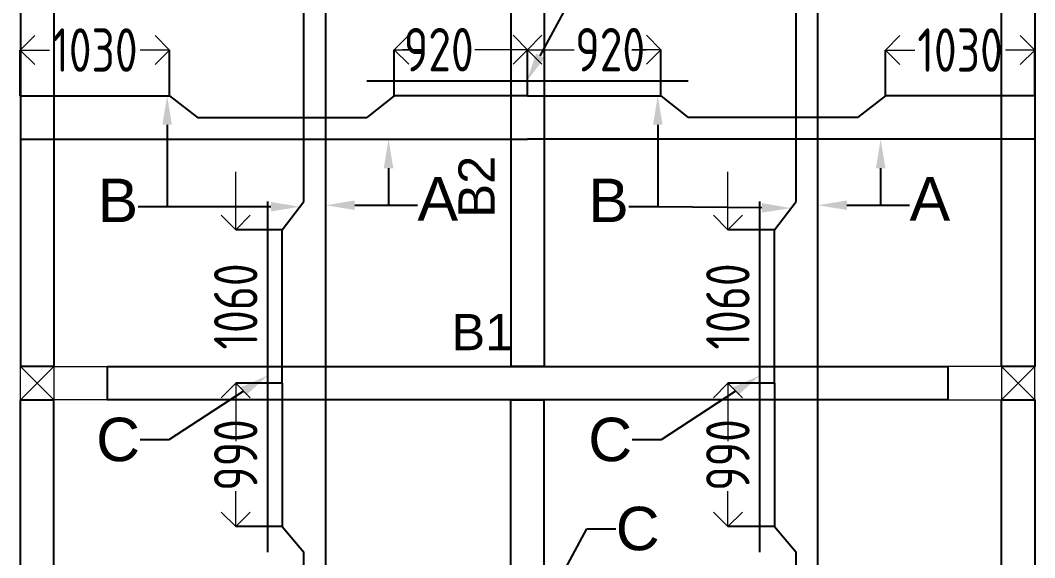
# Model space of a CAD drawing. Header units: inches. Extents: x -605 to 2991212, y -2872845 to 0.
# Drawn here: x 2827414 to 2834414, y -2283515 to -2279805 of the extents above; entities that cross this region are included whole.
import ezdxf
from ezdxf import colors
from ezdxf.entities.mleader import LeaderData, LeaderLine
from ezdxf.enums import TextEntityAlignment as Align
from ezdxf.math import Vec2, Vec3

# ---------------------------------------------------------------- set-up
doc = ezdxf.new("R2010")
doc.units = ezdxf.units.IN
doc.header["$LTSCALE"] = 600
doc.header["$MEASUREMENT"] = 0
for name, color, linetype, lineweight in [('rDIMension', 1, 'Continuous', 18), ('rRCC 2', 40, 'Continuous', 15), ('rREINF 1', 1, 'Continuous', 25)]:
    doc.layers.add(name, color=color, linetype=linetype, lineweight=lineweight)
doc.styles.add('DIM', font='geniso.shx', dxfattribs={"width": 0.85})
doc.styles.get("Standard").update_dxf_attribs({"font": 'arial.ttf'})
doc.dimstyles.new('ST-100', dxfattribs={"dimscale": 100, "dimtxt": 2.5, "dimasz": 2, "dimexe": 0.18, "dimexo": 0.0625, "dimgap": 0.2, "dimtad": 0, "dimdec": 0, "dimzin": 0, "dimdsep": 46, "dimtxsty": 'DIM', "dimblk": 'OPEN90', "dimcen": 0.09, "dimclrd": 256, "dimclrt": 7, "dimadec": 0, "dimazin": 0, "dimtfac": 1, "dimtdec": 0, "dimtofl": 0, "dimtmove": 0, "dimatfit": 3, "dimldrblk": 'OPEN90', "dimfxl": 1, "dimtolj": 1, "dimtzin": 0, "dimlwd": -1, "dimarcsym": 0})

# ---------------------------------------------------------------- blocks, each defined once
blk = doc.blocks.new('_Open90')
at = {"color": 0, "linetype": 'ByBlock', "lineweight": -2}
for p, q in [((-0.5, 0.5), (0, 0)), ((0, 0), (-1, 0)), ((0, 0), (-0.5, -0.5))]:
    blk.add_line(p, q, dxfattribs=at)
blk = doc.blocks.new('*D1294')
at = {"layer": 'Defpoints', "color": 0, "linetype": 'ByBlock'}
for p in [(2828444.5, -2280010.8), (2827414.5, -2280326.6), (2828444.5, -2280326.6)]:
    blk.add_point(p, dxfattribs=at)
at = {"layer": 'rDIMension', "color": 0, "linetype": 'ByBlock', "lineweight": -2}
for p, q in [((2827414.5, -2280326.6), (2827414.5, -2280010.8)), ((2828444.5, -2280326.6), (2828444.5, -2280010.8))]:
    blk.add_line(p, q, dxfattribs=at)
at = {"layer": 'rDIMension'}
for p, q in [((2827614.5, -2280010.8), (2827616.1, -2280010.8)), ((2828244.5, -2280010.8), (2828242.8, -2280010.8))]:
    blk.add_line(p, q, dxfattribs=at)
at = {"layer": 'rDIMension', "linetype": 'ByBlock', "xscale": 200, "yscale": 200, "zscale": 200, "rotation": 180}
blk.add_blockref('_Open90', (2827414.5, -2280010.8), dxfattribs=at)
at = {"layer": 'rDIMension', "linetype": 'ByBlock', "xscale": 200, "yscale": 200, "zscale": 200}
blk.add_blockref('_Open90', (2828444.5, -2280010.8), dxfattribs=at)
at = {"layer": 'rDIMension', "color": 7, "linetype": 'ByBlock', "insert": (2827929.5, -2280010.8), "char_height": 300, "attachment_point": 5, "style": 'DIM'}
blk.add_mtext('\\A1;1030', dxfattribs=at)
blk = doc.blocks.new('*D1295')
at = {"layer": 'Defpoints', "color": 0, "linetype": 'ByBlock'}
for p in [(2830914.5, -2280008.2), (2829994.5, -2280326.6), (2830914.5, -2280326.6)]:
    blk.add_point(p, dxfattribs=at)
at = {"layer": 'rDIMension', "color": 0, "linetype": 'ByBlock', "lineweight": -2}
for p, q in [((2829994.5, -2280326.6), (2829994.5, -2280008.2)), ((2830914.5, -2280326.6), (2830914.5, -2280008.2))]:
    blk.add_line(p, q, dxfattribs=at)
at = {"layer": 'rDIMension'}
for p, q in [((2830194.5, -2280008.2), (2830052.6, -2280008.2)), ((2830714.5, -2280008.2), (2830551.8, -2280008.2))]:
    blk.add_line(p, q, dxfattribs=at)
at = {"layer": 'rDIMension', "linetype": 'ByBlock', "xscale": 200, "yscale": 200, "zscale": 200, "rotation": 180}
blk.add_blockref('_Open90', (2829994.5, -2280008.2), dxfattribs=at)
at = {"layer": 'rDIMension', "linetype": 'ByBlock', "xscale": 200, "yscale": 200, "zscale": 200}
blk.add_blockref('_Open90', (2830914.5, -2280008.2), dxfattribs=at)
at = {"layer": 'rDIMension', "color": 7, "linetype": 'ByBlock', "insert": (2830302.2, -2280008.2), "char_height": 300, "attachment_point": 5, "style": 'DIM'}
blk.add_mtext('\\A1;920', dxfattribs=at)
blk = doc.blocks.new('*D1296')
at = {"layer": 'Defpoints', "color": 0, "linetype": 'ByBlock'}
for p in [(2833384.5, -2280010.8), (2833384.5, -2280326.6), (2834414.5, -2280326.6)]:
    blk.add_point(p, dxfattribs=at)
at = {"layer": 'rDIMension', "color": 0, "linetype": 'ByBlock', "lineweight": -2}
for p, q in [((2833384.5, -2280326.6), (2833384.5, -2280010.8)), ((2834414.5, -2280326.6), (2834414.5, -2280010.8))]:
    blk.add_line(p, q, dxfattribs=at)
at = {"layer": 'rDIMension'}
for p, q in [((2833584.5, -2280010.8), (2833586.1, -2280010.8)), ((2834214.5, -2280010.8), (2834212.8, -2280010.8))]:
    blk.add_line(p, q, dxfattribs=at)
at = {"layer": 'rDIMension', "linetype": 'ByBlock', "xscale": 200, "yscale": 200, "zscale": 200, "rotation": 180}
blk.add_blockref('_Open90', (2833384.5, -2280010.8), dxfattribs=at)
at = {"layer": 'rDIMension', "linetype": 'ByBlock', "xscale": 200, "yscale": 200, "zscale": 200}
blk.add_blockref('_Open90', (2834414.5, -2280010.8), dxfattribs=at)
at = {"layer": 'rDIMension', "color": 7, "linetype": 'ByBlock', "insert": (2833899.5, -2280010.8), "char_height": 300, "attachment_point": 5, "style": 'DIM'}
blk.add_mtext('\\A1;1030', dxfattribs=at)
blk = doc.blocks.new('*D1297')
at = {"layer": 'Defpoints', "color": 0, "linetype": 'ByBlock'}
for p in [(2830914.5, -2280008.2), (2830914.5, -2280326.6), (2831834.5, -2280326.6)]:
    blk.add_point(p, dxfattribs=at)
at = {"layer": 'rDIMension', "color": 0, "linetype": 'ByBlock', "lineweight": -2}
for p, q in [((2830914.5, -2280326.6), (2830914.5, -2280008.2)), ((2831834.5, -2280326.6), (2831834.5, -2280008.2))]:
    blk.add_line(p, q, dxfattribs=at)
at = {"layer": 'rDIMension'}
for p, q in [((2831114.5, -2280008.2), (2831235.6, -2280008.2)), ((2831634.5, -2280008.2), (2831734.8, -2280008.2))]:
    blk.add_line(p, q, dxfattribs=at)
at = {"layer": 'rDIMension', "linetype": 'ByBlock', "xscale": 200, "yscale": 200, "zscale": 200, "rotation": 180}
blk.add_blockref('_Open90', (2830914.5, -2280008.2), dxfattribs=at)
at = {"layer": 'rDIMension', "linetype": 'ByBlock', "xscale": 200, "yscale": 200, "zscale": 200}
blk.add_blockref('_Open90', (2831834.5, -2280008.2), dxfattribs=at)
at = {"layer": 'rDIMension', "color": 7, "linetype": 'ByBlock', "insert": (2831485.2, -2280008.2), "char_height": 300, "attachment_point": 5, "style": 'DIM'}
blk.add_mtext('\\A1;920', dxfattribs=at)
blk = doc.blocks.new('*D1193')
at = {"layer": 'Defpoints', "color": 0, "linetype": 'ByBlock'}
for p in [(2828901.3, -2282310.6), (2829222, -2282310.6), (2829222, -2283300.6)]:
    blk.add_point(p, dxfattribs=at)
at = {"layer": 'rDIMension', "color": 0, "linetype": 'ByBlock', "lineweight": -2}
for p, q in [((2829222, -2282310.6), (2828901.3, -2282310.6)), ((2829222, -2283300.6), (2828901.3, -2283300.6))]:
    blk.add_line(p, q, dxfattribs=at)
at = {"layer": 'rDIMension'}
for p, q in [((2828901.3, -2282510.6), (2828901.3, -2282555.5)), ((2828901.3, -2283100.6), (2828901.3, -2283055.7))]:
    blk.add_line(p, q, dxfattribs=at)
at = {"layer": 'rDIMension', "linetype": 'ByBlock', "xscale": 200, "yscale": 200, "zscale": 200}
for p, rotation in [((2828901.3, -2282310.6), 90), ((2828901.3, -2283300.6), 270)]:
    blk.add_blockref('_Open90', p, dxfattribs=dict(at, rotation=rotation))
at = {"layer": 'rDIMension', "color": 7, "linetype": 'ByBlock', "insert": (2828901.3, -2282805.6), "char_height": 300, "attachment_point": 5, "rotation": 90, "style": 'DIM'}
blk.add_mtext('\\A1;990', dxfattribs=at)
blk = doc.blocks.new('*D1195')
at = {"layer": 'Defpoints', "color": 0, "linetype": 'ByBlock'}
for p in [(2832297.1, -2282310.6), (2832617.8, -2282310.6), (2832617.8, -2283300.6)]:
    blk.add_point(p, dxfattribs=at)
at = {"layer": 'rDIMension', "color": 0, "linetype": 'ByBlock', "lineweight": -2}
for p, q in [((2832617.8, -2282310.6), (2832297.1, -2282310.6)), ((2832617.8, -2283300.6), (2832297.1, -2283300.6))]:
    blk.add_line(p, q, dxfattribs=at)
at = {"layer": 'rDIMension'}
for p, q in [((2832297.1, -2282510.6), (2832297.1, -2282555.5)), ((2832297.1, -2283100.6), (2832297.1, -2283055.7))]:
    blk.add_line(p, q, dxfattribs=at)
at = {"layer": 'rDIMension', "linetype": 'ByBlock', "xscale": 200, "yscale": 200, "zscale": 200}
for p, rotation in [((2832297.1, -2282310.6), 90), ((2832297.1, -2283300.6), 270)]:
    blk.add_blockref('_Open90', p, dxfattribs=dict(at, rotation=rotation))
at = {"layer": 'rDIMension', "color": 7, "linetype": 'ByBlock', "insert": (2832297.1, -2282805.6), "char_height": 300, "attachment_point": 5, "rotation": 90, "style": 'DIM'}
blk.add_mtext('\\A1;990', dxfattribs=at)
blk = doc.blocks.new('*D1197')
at = {"layer": 'Defpoints', "color": 0, "linetype": 'ByBlock'}
for p in [(2829222, -2281250.6), (2828901.3, -2282310.6), (2829222, -2282310.6)]:
    blk.add_point(p, dxfattribs=at)
at = {"layer": 'rDIMension'}
for p, q in [((2828901.3, -2281050.6), (2828901.3, -2280850.6)), ((2828901.3, -2282510.6), (2828901.3, -2282710.6))]:
    blk.add_line(p, q, dxfattribs=at)
at = {"layer": 'rDIMension', "color": 0, "linetype": 'ByBlock', "lineweight": -2}
for p, q in [((2829222, -2281250.6), (2828901.3, -2281250.6)), ((2829222, -2282310.6), (2828901.3, -2282310.6))]:
    blk.add_line(p, q, dxfattribs=at)
at = {"layer": 'rDIMension', "linetype": 'ByBlock', "xscale": 200, "yscale": 200, "zscale": 200}
for p, rotation in [((2828901.3, -2281250.6), 270), ((2828901.3, -2282310.6), 90)]:
    blk.add_blockref('_Open90', p, dxfattribs=dict(at, rotation=rotation))
at = {"layer": 'rDIMension', "color": 7, "linetype": 'ByBlock', "insert": (2828901.3, -2281780.6), "char_height": 300, "attachment_point": 5, "rotation": 90, "style": 'DIM'}
blk.add_mtext('\\A1;1060', dxfattribs=at)
blk = doc.blocks.new('*D1199')
at = {"layer": 'Defpoints', "color": 0, "linetype": 'ByBlock'}
for p in [(2832617.8, -2281250.6), (2832297.1, -2282310.6), (2832617.8, -2282310.6)]:
    blk.add_point(p, dxfattribs=at)
at = {"layer": 'rDIMension'}
for p, q in [((2832297.1, -2281050.6), (2832297.1, -2280850.6)), ((2832297.1, -2282510.6), (2832297.1, -2282710.6))]:
    blk.add_line(p, q, dxfattribs=at)
at = {"layer": 'rDIMension', "color": 0, "linetype": 'ByBlock', "lineweight": -2}
for p, q in [((2832617.8, -2281250.6), (2832297.1, -2281250.6)), ((2832617.8, -2282310.6), (2832297.1, -2282310.6))]:
    blk.add_line(p, q, dxfattribs=at)
at = {"layer": 'rDIMension', "linetype": 'ByBlock', "xscale": 200, "yscale": 200, "zscale": 200}
for p, rotation in [((2832297.1, -2281250.6), 270), ((2832297.1, -2282310.6), 90)]:
    blk.add_blockref('_Open90', p, dxfattribs=dict(at, rotation=rotation))
at = {"layer": 'rDIMension', "color": 7, "linetype": 'ByBlock', "insert": (2832297.1, -2281780.6), "char_height": 300, "attachment_point": 5, "rotation": 90, "style": 'DIM'}
blk.add_mtext('\\A1;1060', dxfattribs=at)

msp = doc.modelspace()

# ---------------------------------------------------------------- linework, layer by layer
at = {"color": 4, "linetype": 'ByBlock'}
for points in [[(2829522, -2282310.6), (2829522, -2278339.1)], [(2832917.8, -2282310.6), (2832917.8, -2278339.1)], [(2829372, -2281055.8), (2829372, -2279593.8)], [(2832767.8, -2281055.8), (2832767.8, -2279593.8)], [(2832022.7, -2280226.6), (2829806.2, -2280226.6)], [(2827414.5, -2280326.6), (2828444.5, -2280326.6), (2828637.7, -2280476.6)], [(2830914.5, -2280326.6), (2829994.5, -2280326.6), (2829806.2, -2280476.6)], [(2830914.5, -2280326.6), (2831834.5, -2280326.6), (2832022.7, -2280476.6)], [(2834414.5, -2280326.6), (2833384.5, -2280326.6), (2833191.2, -2280476.6)], [(2828637.7, -2280476.6), (2829806.2, -2280476.6)], [(2833191.2, -2280476.6), (2832022.7, -2280476.6)], [(2827414.5, -2280626.6), (2830914.5, -2280626.6)], [(2834414.5, -2280626.6), (2830914.5, -2280626.6)], [(2829122, -2283477.4), (2829122, -2281055.8)], [(2829222, -2282310.6), (2829222, -2281250.6), (2829372, -2281055.8)], [(2832517.8, -2283477.4), (2832517.8, -2281055.8)], [(2832617.8, -2282310.6), (2832617.8, -2281250.6), (2832767.8, -2281055.8)], [(2829222, -2282310.6), (2829222, -2283300.6), (2829372, -2283477.4)], [(2829522, -2285985), (2829522, -2282310.6)], [(2832617.8, -2282310.6), (2832617.8, -2283300.6), (2832767.8, -2283477.4)], [(2832917.8, -2285985), (2832917.8, -2282310.6)], [(2829372, -2284818.2), (2829372, -2283477.4)], [(2832767.8, -2284818.2), (2832767.8, -2283477.4)]]:
    msp.add_lwpolyline(points, dxfattribs=at)
at = {"color": 1, "linetype": 'ByBlock'}
for points in [[(2827418.8, -2278454.1), (2827646.6, -2278454.1), (2827646.6, -2282195.6), (2827418.8, -2282195.6)], [(2830801.7, -2278454), (2831029.4, -2278454), (2831029.4, -2282195.6), (2830801.7, -2282195.6)], [(2834184.5, -2278454.1), (2834414.5, -2278454.1), (2834414.5, -2282195.6), (2834184.5, -2282195.6)], [(2828016.6, -2282195.6), (2833814.5, -2282195.6), (2833814.5, -2282425.6), (2828016.6, -2282425.6)], [(2827416.6, -2282425.6), (2827644.5, -2282425.6), (2827644.5, -2285870), (2827416.6, -2285870)], [(2830799.4, -2282425.6), (2831027.3, -2282425.6), (2831027.3, -2285870), (2830799.4, -2285870)], [(2834184.5, -2282425.6), (2834414.5, -2282425.6), (2834414.5, -2285870), (2834184.5, -2285870)]]:
    msp.add_lwpolyline(points, close=True, dxfattribs=at)
at = {"layer": 'rRCC 2', "color": 6}
for p, q in [((2827416.6, -2282195.6), (2827646.6, -2282425.6)), ((2827416.6, -2282425.6), (2827646.6, -2282195.6)), ((2834414.5, -2282195.6), (2834184.5, -2282425.6)), ((2834414.5, -2282425.6), (2834184.5, -2282195.6))]:
    msp.add_line(p, q, dxfattribs=at)
for points in [[(2827416.6, -2282425.6), (2827416.6, -2282195.6), (2828016.6, -2282195.6), (2828016.6, -2282425.6)], [(2827416.6, -2282195.6), (2827646.6, -2282195.6), (2827646.6, -2282425.6), (2827416.6, -2282425.6)], [(2834414.5, -2282425.6), (2834414.5, -2282195.6), (2833814.5, -2282195.6), (2833814.5, -2282425.6)], [(2834414.5, -2282195.6), (2834184.5, -2282195.6), (2834184.5, -2282425.6), (2834414.5, -2282425.6)]]:
    msp.add_lwpolyline(points, close=True, dxfattribs=at)

# ---------------------------------------------------------------- texts
at = {"layer": 'rRCC 2'}
msp.add_text('B2', height=250, rotation=90, dxfattribs=at).set_placement((2830563.1, -2280954), align=Align.MIDDLE_CENTER)
msp.add_text('B1', height=250, dxfattribs=at).set_placement((2830603.1, -2281957.6), align=Align.MIDDLE_CENTER)

# ---------------------------------------------------------------- dimensions: what is measured, and where the dimension line sits
at = {"layer": 'rDIMension', "color": 1, "linetype": 'ByBlock'}
for base, p1, p2, override, picture, middle in [((2828444.5, -2280010.8), (2827414.5, -2280326.6), (2828444.5, -2280326.6), {"dimtxt": 3, "dimasz": 2, "dimexe": 0, "dimexo": 0, "dimtmove": 1, "dimfxl": 1.25, "dimtfillclr": 256, "dimarcsym": 2}, '*D1294', (2827929.5, -2280010.8)), ((2830914.5, -2280008.2), (2829994.5, -2280326.6), (2830914.5, -2280326.6), {"dimtxt": 3, "dimexe": 0, "dimexo": 0, "dimtmove": 1, "dimfxl": 1.25, "dimtfillclr": 256, "dimarcsym": 2}, '*D1295', (2830302.2, -2280008.2))]:
    dim = msp.add_linear_dim(base=base, p1=p1, p2=p2, dimstyle='ST-100', override=override, dxfattribs=at)
    dim.commit()
    dim.dimension.update_dxf_attribs({"geometry": picture, "text_midpoint": middle, "dimtype": 160})
for base, p1, p2, override, picture, middle in [((2830914.5, -2280008.2), (2831834.5, -2280326.6), (2830914.5, -2280326.6), {"dimtxt": 3, "dimexe": 0, "dimexo": 0, "dimtmove": 1, "dimfxl": 1.25, "dimtfillclr": 256, "dimarcsym": 2}, '*D1297', (2831485.2, -2280008.2)), ((2833384.5, -2280010.8), (2834414.5, -2280326.6), (2833384.5, -2280326.6), {"dimtxt": 3, "dimasz": 2, "dimexe": 0, "dimexo": 0, "dimtmove": 1, "dimfxl": 1.25, "dimtfillclr": 256, "dimarcsym": 2}, '*D1296', (2833899.5, -2280010.8))]:
    dim = msp.add_linear_dim(base=base, p1=p1, p2=p2, angle=180, dimstyle='ST-100', override=override, dxfattribs=at)
    dim.commit()
    dim.dimension.update_dxf_attribs({"geometry": picture, "text_midpoint": middle, "dimtype": 160})
for base, p1, p2, picture, middle in [((2828901.3, -2282310.6), (2829222, -2281250.6), (2829222, -2282310.6), '*D1197', (2828901.3, -2281780.6)), ((2832297.1, -2282310.6), (2832617.8, -2281250.6), (2832617.8, -2282310.6), '*D1199', (2832297.1, -2281780.6)), ((2828901.3, -2282310.6), (2829222, -2283300.6), (2829222, -2282310.6), '*D1193', (2828901.3, -2282805.6)), ((2832297.1, -2282310.6), (2832617.8, -2283300.6), (2832617.8, -2282310.6), '*D1195', (2832297.1, -2282805.6))]:
    dim = msp.add_linear_dim(base=base, p1=p1, p2=p2, angle=90, dimstyle='ST-100', override={"dimtxt": 3, "dimexe": 0, "dimexo": 0, "dimtmove": 1, "dimfxl": 1.25, "dimtfillclr": 256, "dimarcsym": 2}, dxfattribs=at)
    dim.commit()
    dim.dimension.update_dxf_attribs({"geometry": picture, "text_midpoint": middle})

# ---------------------------------------------------------------- leaders
at = {"layer": 'rREINF 1', "color": 3, "linetype": 'ByBlock'}
ml = msp.add_multileader_mtext('Standard', dxfattribs=at)
ml.set_content('C', color=3)
ml.set_leader_properties()
ml.build(insert=Vec2(0, 0))
ml.multileader.update_dxf_attribs({"text_top_attachment_type": 0, "text_bottom_attachment_type": 0, "dogleg_length": 200, "arrow_head_size": 200})
ctx = ml.context
ctx.base_point, ctx.char_height, ctx.arrow_head_size, ctx.landing_gap_size, ctx.plane_origin = Vec3(2831457.8, -2279574.7), 300, 200, 0.09, Vec3(2830486.9, -2280477.2)
notes = []
notes.append((ctx, [(0, (1, 1, 0), (2831257.8, -2279574.7), (1, 0), 200, [(0, [(2830908.3, -2280226.6)], 256, [])])]))
ctx.mtext.insert, ctx.mtext.flow_direction = Vec3(2831457.9, -2279422.1), 5
ml = msp.add_multileader_mtext('Standard', dxfattribs=at)
ml.set_content('B', color=3)
ml.set_leader_properties()
ml.build(insert=Vec2(0, 0))
ml.multileader.update_dxf_attribs({"text_top_attachment_type": 0, "text_bottom_attachment_type": 0, "dogleg_length": 200, "arrow_head_size": 200})
ctx = ml.context
ctx.base_point, ctx.char_height, ctx.arrow_head_size, ctx.landing_gap_size, ctx.plane_origin = Vec3(2828001.2, -2281092.9), 300, 200, 0.09, Vec3(2828462, -2280499.7)
ctx.text_align_type = 2
notes.append((ctx, [(0, (1, 1, 0), (2828427.9, -2281092.9), (-1, 0), 200, [(0, [(2828427.9, -2280326.6)], 256, [])])]))
ctx.mtext.insert, ctx.mtext.alignment, ctx.mtext.flow_direction = Vec3(2828227.8, -2280898.5), 3, 5
ml = msp.add_multileader_mtext('Standard', dxfattribs=at)
ml.set_content('B', color=3)
ml.set_leader_properties()
ml.build(insert=Vec2(0, 0))
ml.multileader.update_dxf_attribs({"text_top_attachment_type": 0, "text_bottom_attachment_type": 0, "dogleg_length": 200, "arrow_head_size": 200})
ctx = ml.context
ctx.base_point, ctx.char_height, ctx.arrow_head_size, ctx.landing_gap_size, ctx.plane_origin = Vec3(2831386.9, -2281092.9), 300, 200, 0.09, Vec3(2831847.7, -2280499.7)
ctx.text_align_type = 2
notes.append((ctx, [(0, (1, 1, 0), (2831813.6, -2281092.9), (-1, 0), 200, [(0, [(2831813.6, -2280326.6)], 256, [])])]))
ctx.mtext.insert, ctx.mtext.alignment, ctx.mtext.flow_direction = Vec3(2831613.5, -2280898.5), 3, 5
ml = msp.add_multileader_mtext('Standard', dxfattribs=at)
ml.set_content('A', color=3)
ml.set_leader_properties()
ml.build(insert=Vec2(0, 0))
ml.multileader.update_dxf_attribs({"text_top_attachment_type": 0, "text_bottom_attachment_type": 0, "dogleg_length": 200, "arrow_head_size": 200})
ctx = ml.context
ctx.base_point, ctx.char_height, ctx.arrow_head_size, ctx.landing_gap_size, ctx.plane_origin = Vec3(2830155.5, -2281081.8), 300, 200, 0.09, Vec3(2830108.9, -2280488.6)
notes.append((ctx, [(0, (1, 1, 0), (2829955.5, -2281081.8), (1, 0), 200, [(0, [(2829955.5, -2280626.6)], 256, [])])]))
ctx.mtext.insert, ctx.mtext.flow_direction = Vec3(2830155.6, -2280887.4), 5
ml = msp.add_multileader_mtext('Standard', dxfattribs=at)
ml.set_content('A', color=3)
ml.set_leader_properties()
ml.build(insert=Vec2(0, 0))
ml.multileader.update_dxf_attribs({"text_top_attachment_type": 0, "text_bottom_attachment_type": 0, "dogleg_length": 200, "arrow_head_size": 200})
ctx = ml.context
ctx.base_point, ctx.char_height, ctx.arrow_head_size, ctx.landing_gap_size, ctx.plane_origin = Vec3(2833551.3, -2281081.8), 300, 200, 0.09, Vec3(2833504.8, -2280488.6)
notes.append((ctx, [(0, (1, 1, 0), (2833351.3, -2281081.8), (1, 0), 200, [(0, [(2833351.3, -2280626.6)], 256, [])])]))
ctx.mtext.insert, ctx.mtext.flow_direction = Vec3(2833551.4, -2280887.4), 5
ml = msp.add_multileader_mtext('Standard', dxfattribs=at)
ml.set_content('', color=3)
ml.set_leader_properties()
ml.build(insert=Vec2(0, 0))
ml.multileader.update_dxf_attribs({"text_top_attachment_type": 0, "text_bottom_attachment_type": 0, "dogleg_length": 200, "arrow_head_size": 200})
ctx = ml.context
ctx.base_point, ctx.char_height, ctx.arrow_head_size, ctx.landing_gap_size, ctx.plane_origin = Vec3(2828227.7, -2281092.9), 300, 200, 0.09, Vec3(2829031.3, -2281092.9)
ctx.text_align_type = 2
notes.append((ctx, [(0, (1, 1, 0), (2828427.9, -2281092.9), (-1, 0), 200, [(0, [(2829343.9, -2281092.2)], 256, [])])]))
ctx.mtext.insert, ctx.mtext.alignment, ctx.mtext.flow_direction = Vec3(2828227.8, -2280942.9), 3, 5
ml = msp.add_multileader_mtext('Standard', dxfattribs=at)
ml.set_content('', color=3)
ml.set_leader_properties()
ml.build(insert=Vec2(0, 0))
ml.multileader.update_dxf_attribs({"text_top_attachment_type": 0, "text_bottom_attachment_type": 0, "dogleg_length": 200, "arrow_head_size": 200})
ctx = ml.context
ctx.base_point, ctx.char_height, ctx.arrow_head_size, ctx.landing_gap_size, ctx.plane_origin = Vec3(2830155.5, -2281081.8), 300, 200, 0.09, Vec3(2829539.7, -2281081.8)
notes.append((ctx, [(0, (1, 1, 0), (2829955.5, -2281081.8), (1, 0), 200, [(0, [(2829522.8, -2281081.8)], 256, [])])]))
ctx.mtext.insert, ctx.mtext.flow_direction = Vec3(2830155.6, -2280931.8), 5
ml = msp.add_multileader_mtext('Standard', dxfattribs=at)
ml.set_content('', color=3)
ml.set_leader_properties()
ml.build(insert=Vec2(0, 0))
ml.multileader.update_dxf_attribs({"text_top_attachment_type": 0, "text_bottom_attachment_type": 0, "dogleg_length": 200, "arrow_head_size": 200})
ctx = ml.context
ctx.base_point, ctx.char_height, ctx.arrow_head_size, ctx.landing_gap_size, ctx.plane_origin = Vec3(2831613.4, -2281092.9), 300, 200, 0.09, Vec3(2832417, -2281092.9)
ctx.text_align_type = 2
notes.append((ctx, [(0, (1, 1, 0), (2831813.6, -2281092.9), (-1, 0), 200, [(0, [(2832732.4, -2281101.8)], 256, [])])]))
ctx.mtext.insert, ctx.mtext.alignment, ctx.mtext.flow_direction = Vec3(2831613.5, -2280942.9), 3, 5
ml = msp.add_multileader_mtext('Standard', dxfattribs=at)
ml.set_content('', color=3)
ml.set_leader_properties()
ml.build(insert=Vec2(0, 0))
ml.multileader.update_dxf_attribs({"text_top_attachment_type": 0, "text_bottom_attachment_type": 0, "dogleg_length": 200, "arrow_head_size": 200})
ctx = ml.context
ctx.base_point, ctx.char_height, ctx.arrow_head_size, ctx.landing_gap_size, ctx.plane_origin = Vec3(2833551.3, -2281081.8), 300, 200, 0.09, Vec3(2832935.5, -2281081.8)
notes.append((ctx, [(0, (1, 1, 0), (2833351.3, -2281081.8), (1, 0), 200, [(0, [(2832918.6, -2281081.8)], 256, [])])]))
ctx.mtext.insert, ctx.mtext.flow_direction = Vec3(2833551.4, -2280931.8), 5
ml = msp.add_multileader_mtext('Standard', dxfattribs=at)
ml.set_content('C', color=3)
ml.set_leader_properties()
ml.build(insert=Vec2(0, 0))
ml.multileader.update_dxf_attribs({"text_top_attachment_type": 0, "text_bottom_attachment_type": 0, "dogleg_length": 200, "arrow_head_size": 200})
ctx = ml.context
ctx.base_point, ctx.char_height, ctx.arrow_head_size, ctx.landing_gap_size, ctx.plane_origin = Vec3(2827975.2, -2282701.2), 300, 200, 0.09, Vec3(2828871.5, -2282298.6)
ctx.text_align_type = 2
notes.append((ctx, [(1, (1, 1, 0), (2828440.6, -2282701.2), (-1, 0), 200, [(0, [(2829122, -2282256.7)], 256, [])])]))
ctx.mtext.insert, ctx.mtext.alignment, ctx.mtext.flow_direction = Vec3(2828240.5, -2282548.6), 3, 5
ml = msp.add_multileader_mtext('Standard', dxfattribs=at)
ml.set_content('C', color=3)
ml.set_leader_properties()
ml.build(insert=Vec2(0, 0))
ml.multileader.update_dxf_attribs({"text_top_attachment_type": 0, "text_bottom_attachment_type": 0, "dogleg_length": 200, "arrow_head_size": 200})
ctx = ml.context
ctx.base_point, ctx.char_height, ctx.arrow_head_size, ctx.landing_gap_size, ctx.plane_origin = Vec3(2831371, -2282701.2), 300, 200, 0.09, Vec3(2832267.3, -2282298.6)
ctx.text_align_type = 2
notes.append((ctx, [(1, (1, 1, 0), (2831836.4, -2282701.2), (-1, 0), 200, [(0, [(2832517.8, -2282256.7)], 256, [])])]))
ctx.mtext.insert, ctx.mtext.alignment, ctx.mtext.flow_direction = Vec3(2831636.3, -2282548.6), 3, 5
ml = msp.add_multileader_mtext('Standard', dxfattribs=at)
ml.set_content('C', color=3)
ml.set_leader_properties()
ml.build(insert=Vec2(0, 0))
ml.multileader.update_dxf_attribs({"text_top_attachment_type": 0, "text_bottom_attachment_type": 0, "dogleg_length": 200, "arrow_head_size": 200})
ctx = ml.context
ctx.base_point, ctx.char_height, ctx.arrow_head_size, ctx.landing_gap_size, ctx.plane_origin = Vec3(2831523.4, -2283315.8), 300, 200, 0.09, Vec3(2830552.6, -2284218.3)
notes.append((ctx, [(0, (1, 1, 0), (2831323.4, -2283315.8), (1, 0), 200, [(0, [(2830974, -2283967.7)], 256, [])])]))
ctx.mtext.insert, ctx.mtext.flow_direction = Vec3(2831523.5, -2283163.3), 5
for ctx, leaders in notes:
    for number, flags, end, landing, length, lines in leaders:
        leader = LeaderData()
        leader.index, (leader.has_last_leader_line, leader.has_dogleg_vector, leader.attachment_direction) = number, flags
        leader.last_leader_point, leader.dogleg_vector, leader.dogleg_length = Vec3(end), Vec3(landing), length
        for number, points, colour, breaks in lines:
            line = LeaderLine()
            line.index, line.vertices, line.color, line.breaks = number, Vec3.list(points), colors.encode_raw_color(colour), breaks
            leader.lines.append(line)
        ctx.leaders.append(leader)

doc.saveas('drawing.dxf')
